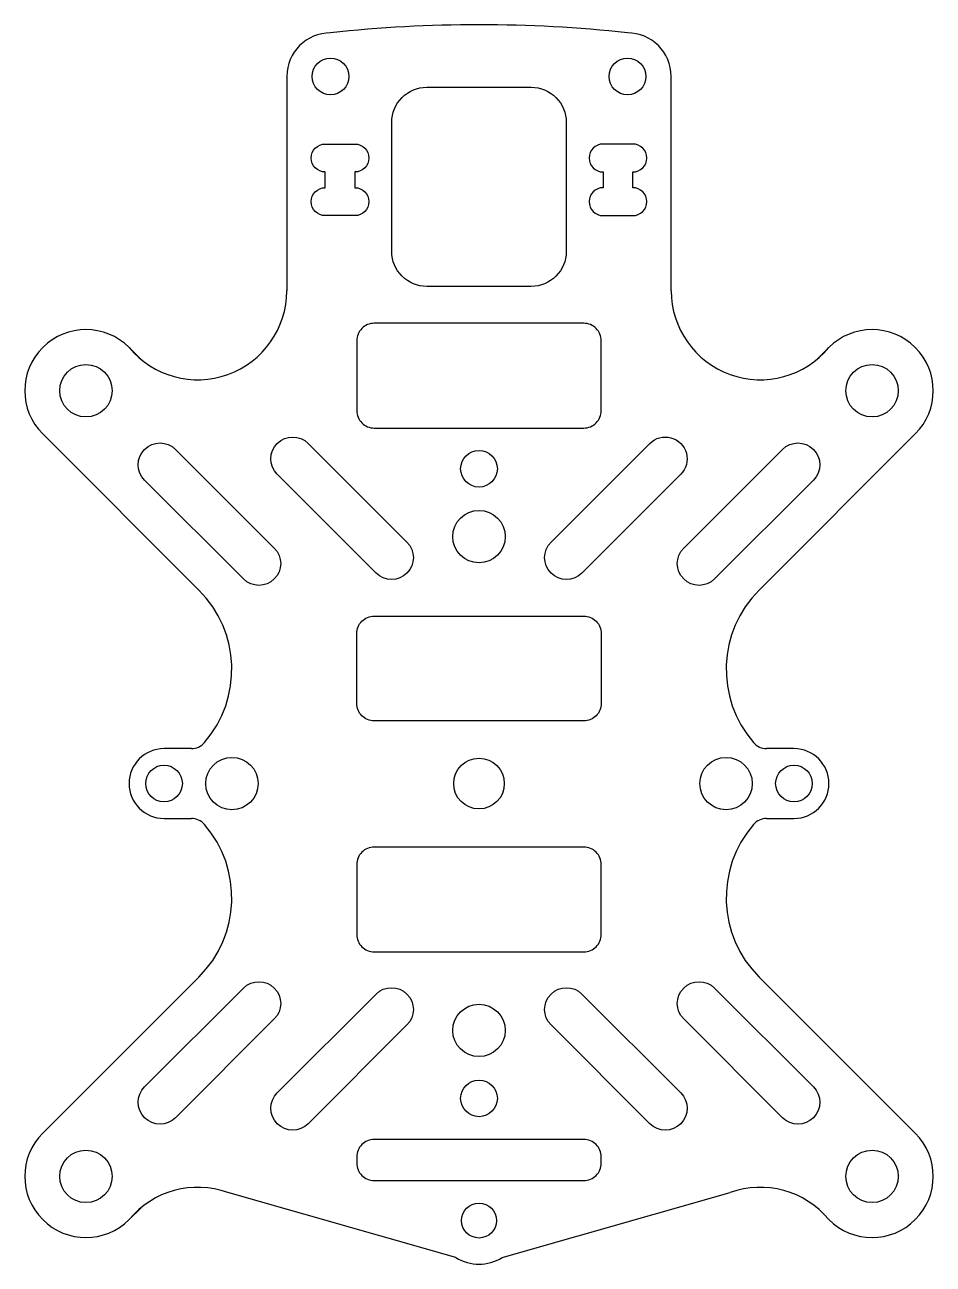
# Model space of a CAD drawing. Header units: millimetres. Extents: x -26 to 26, y -27.5 to 43.5.
import ezdxf

# ---------------------------------------------------------------- set-up
doc = ezdxf.new("R2010")
doc.units = ezdxf.units.MM
doc.layers.get('0').update_dxf_attribs({"linetype": 'CONTINUOUS'})

msp = doc.modelspace()

# ---------------------------------------------------------------- linework, layer by layer
for p, q in [((-11, 40.5), (-11, 28.225)), ((11, 28.225), (11, 40.5)), ((-19.348, 24.297), (-20.025, 24.975)), ((20.025, 24.975), (19.348, 24.297)), ((-24.975, 20.025), (-16.031, 11.081)), ((16.031, 11.081), (24.975, 20.025)), ((-16.466, 2), (-18.031, 2)), ((18.031, 2), (16.466, 2)), ((-18.031, -2), (-16.466, -2)), ((16.466, -2), (18.031, -2)), ((-16.031, -11.081), (-24.975, -20.025)), ((24.975, -20.025), (16.031, -11.081)), ((-1.32, -27.154), (-14.371, -23.429)), ((1.32, -27.154), (14.371, -23.429)), ((-20.025, -24.975), (-19.348, -24.297))]:
    msp.add_line(p, q)
for points in [[(2.992, 39.88, -0.414214), (4.992, 37.88), (4.992, 30.473, -0.414214), (2.992, 28.473), (-2.992, 28.473, -0.414214), (-4.992, 30.473), (-4.992, 37.88, -0.414214), (-2.992, 39.88)], [(-8.805, 34.129), (-8.805, 35.029, -1), (-8.805, 36.629), (-7.105, 36.629, -1), (-7.105, 35.029), (-7.105, 34.129, -1), (-7.105, 32.529), (-8.805, 32.529, -1)], [(8.805, 34.129), (8.805, 35.029, 1), (8.805, 36.629), (7.105, 36.629, 1), (7.105, 35.029), (7.105, 34.129, 1), (7.105, 32.529), (8.805, 32.529, 1)], [(7, 21.362), (7, 25.362, 0.414214), (6, 26.362), (-6, 26.362, 0.414214), (-7, 25.362), (-7, 21.362, 0.414214), (-6, 20.362), (6, 20.362, 0.414214)], [(-11.717, 13.484, -1), (-13.484, 11.717), (-19.141, 17.373, -1), (-17.373, 19.141)], [(-4.124, 13.826, -1), (-5.891, 12.058), (-11.548, 17.715, -1), (-9.781, 19.482)], [(5.891, 12.058, -1), (4.124, 13.826), (9.781, 19.482, -1), (11.548, 17.715)], [(19.141, 17.373), (13.484, 11.717, -1), (11.717, 13.484), (17.373, 19.141, -1)], [(6, 9.592, -0.414214), (7, 8.592), (7, 4.592, -0.414214), (6, 3.592), (-6, 3.592, -0.414214), (-7, 4.592), (-7, 8.592, -0.414214), (-6, 9.592)], [(7, -8.638), (7, -4.638, 0.414214), (6, -3.638), (-6, -3.638, 0.414214), (-7, -4.638), (-7, -8.638, 0.414214), (-6, -9.638), (6, -9.638, 0.414214)], [(-19.141, -17.373), (-13.484, -11.717, -1), (-11.717, -13.484), (-17.373, -19.141, -1)], [(13.484, -11.717), (19.141, -17.373, -1), (17.373, -19.141), (11.717, -13.484, -1)], [(-9.781, -19.482, -1), (-11.548, -17.715), (-5.891, -12.058, -1), (-4.124, -13.826)], [(11.548, -17.715, -1), (9.781, -19.482), (4.124, -13.826, -1), (5.891, -12.058)], [(6, -20.388), (-6, -20.388, 0.414214), (-7, -21.388), (-7, -21.741, 0.414214), (-6, -22.741), (6, -22.741, 0.414214), (7, -21.741), (7, -21.388, 0.414214)]]:
    msp.add_lwpolyline(points, format="xyb", close=True)
for centre, radius in [((-8.5, 40.5), 1.05), ((8.5, 40.5), 1.05), ((-22.5, 22.5), 1.5), ((22.5, 22.5), 1.5), ((0, 18.031), 1.05), ((0, 14.142), 1.5), ((-14.142, 0), 1.5), ((0, 0), 1.45), ((14.142, 0), 1.5), ((-18.031, 0), 1.05), ((18.031, 0), 1.05), ((0, -14.142), 1.5), ((0, -18.031), 1.05), ((-22.5, -22.5), 1.5), ((22.5, -22.5), 1.5), ((0, -25.031), 1)]:
    msp.add_circle(centre, radius)
for centre, radius, start, end in [((0, -35.458), 78.917, 83.81679, 96.18321), ((-8.5, 40.5), 2.5, 90, 180), ((8.5, 40.5), 2.5, 0, 90), ((-16.098, 28.225), 5.098, -140.39152, 0), ((16.098, 28.225), 5.098, 180, 320.39152), ((-22.5, 22.5), 3.5, 45, 225), ((22.5, 22.5), 3.5, -45, 135), ((-20.572, 6.541), 6.422, -40.77446, 45), ((20.572, 6.541), 6.422, 135, 220.77446), ((-16.466, 3), 1, 270, 319.22554), ((16.466, 3), 1, 220.77446, 270), ((-18.031, 0), 2, 90, 270), ((18.031, 0), 2, -90, 90), ((-16.466, -3), 1, 40.77446, 90), ((16.466, -3), 1, 90, 139.22554), ((-20.572, -6.541), 6.422, -45, 40.77446), ((20.572, -6.541), 6.422, 139.22554, 225), ((-22.5, -22.5), 3.5, 135, 315), ((22.5, -22.5), 3.5, -135, 45), ((-16.098, -28.225), 5.098, 70.19576, 140.39152), ((16.098, -28.225), 5.098, 39.60848, 109.80424), ((0, -25.031), 2.5, 238.13353, 301.86647)]:
    msp.add_arc(centre, radius, start, end)

doc.saveas('drawing.dxf')
